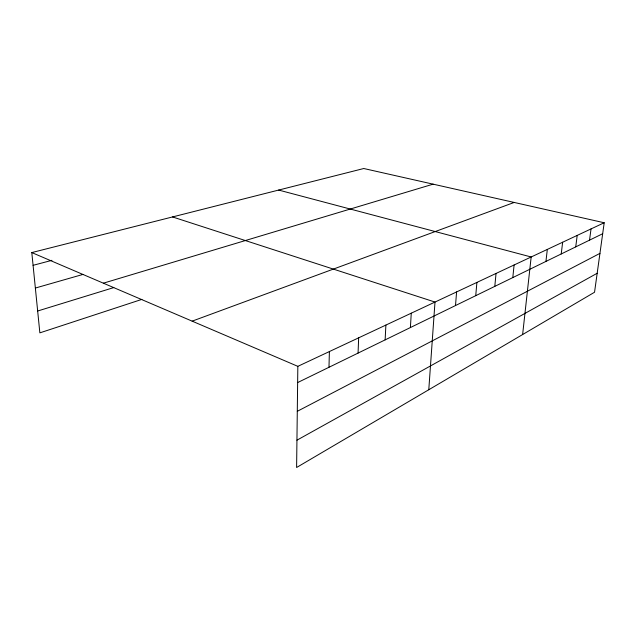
<?xml version="1.0" encoding="UTF-8"?>
<svg xmlns="http://www.w3.org/2000/svg" width="636" height="636" viewBox="0 0 636 636"><rect width="100%" height="100%" fill="white"/><g stroke="black" fill="none" stroke-linecap="round" stroke-linejoin="round"><path stroke-width="0.95" d="M604.2 222.751L297.839 366.344L296.607 467.484L594.541 292.242L604.2 222.751L363.768 168.516L31.8 252.572L39.861 332.859L141.907 299.373M328.979 367.274L329.392 351.557M358.068 353.083L358.656 337.843M385.138 339.878L385.885 325.083M410.395 327.556L411.269 313.182M428.783 389.741L435 302.06L172.539 216.94M455.511 305.542L456.592 291.932M475.736 295.676L476.905 282.416M494.8 286.375L496.04 273.448M512.799 277.59L514.095 264.981M522.625 334.544L531.171 256.984L278.663 190.069M545.927 261.428L547.326 249.407M561.214 253.971L562.653 242.221M575.731 246.887L577.202 235.407M589.532 240.154L591.035 228.92M296.94 440.184L597.18 273.257M297.29 411.317L599.947 253.367M297.64 382.57L602.674 233.738M192.151 321.148L514.19 202.447M37.667 311.004L113.812 287.575M103.374 283.179L433.124 184.162M35.362 288.044L83.046 274.402M33.08 265.323L51.953 260.323M31.8 252.572L297.839 366.344"/></g></svg>
